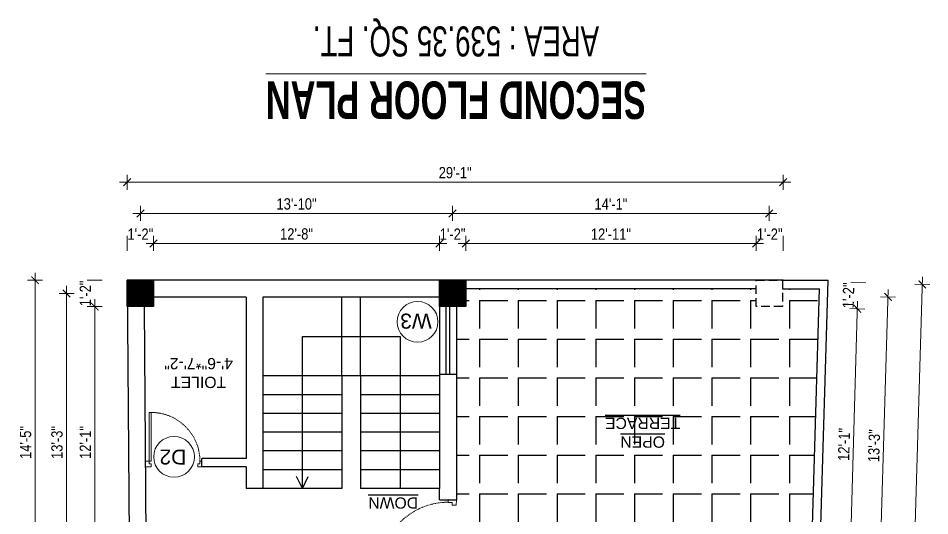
# Model space of a CAD drawing. Header units: inches. Extents: x -9985691 to 3643, y -3270716 to 4788.
# Drawn here: x -4967420 to -4966934.5, y -3264543.2 to -3264277.9 of the extents above; entities that cross this region are included whole.
import ezdxf

# ---------------------------------------------------------------- set-up
doc = ezdxf.new("R2010")
doc.units = ezdxf.units.IN
doc.header["$LTSCALE"] = 2
doc.header["$MEASUREMENT"] = 0
doc.header["$PDMODE"] = 34
doc.linetypes.add('HIDDEN', pattern=[0.375, 0.25, -0.125])
doc.layers.get('0').update_dxf_attribs({"linetype": 'CONTINUOUS'})
doc.layers.get('DEFPOINTS').update_dxf_attribs({"color": 141, "linetype": 'CONTINUOUS'})
doc.layers.add('A-Hatch', color=7, linetype='CONTINUOUS')
for name, color, linetype, lineweight in [('Annotate-Lite.w', 177, 'CONTINUOUS', 9), ('DIM 1-100', 4, 'CONTINUOUS', 13), ('Door-Window.w', 4, 'CONTINUOUS', 15), ('TEXT', 181, 'CONTINUOUS', 25), ('Text-100.w', 254, 'CONTINUOUS', 9)]:
    doc.layers.add(name, color=color, linetype=linetype, lineweight=lineweight)
doc.styles.add('Arial', font='arial.ttf', dxfattribs={"width": 0.8, "height": 12})
doc.styles.add('arial.', font='arial.ttf')
doc.styles.add('gaurav', font='arial.ttf')
doc.styles.get("Standard").update_dxf_attribs({"font": 'ARIALN.TTF'})
doc.dimstyles.new('1 by 96', dxfattribs={"dimtxt": 6, "dimasz": 4, "dimexe": 4, "dimexo": 4, "dimgap": 2, "dimtad": 1, "dimdec": 0, "dimzin": 0, "dimdsep": 46, "dimlunit": 4, "dimtxsty": 'Standard', "dimblk": 'ARCHTICK', "dimcen": 0, "dimdle": 4, "dimadec": 0, "dimazin": 0, "dimtfac": 1, "dimtdec": 0, "dimtix": 1, "dimtofl": 0, "dimtmove": 1, "dimatfit": 3, "dimldrblk": 'ARCHTICK', "dimfxl": 4, "dimfxlon": 1, "dimtolj": 1, "dimtzin": 0, "dimlwd": -1, "dimlwe": -1, "dimarcsym": 0})

# ---------------------------------------------------------------- blocks, each defined once
blk = doc.blocks.new('3-0')
at = {"ltscale": 3}
for p, q in [((11063.05, 10097.68), (11065.97, 10099.9)), ((11065.25, 10097.81), (11066.71, 10098.92)), ((11065.97, 10099.9), (11066.71, 10098.92)), ((11063.05, 10097.68), (11064.53, 10095.73)), ((11065.99, 10096.84), (11064.53, 10095.73)), ((11065.99, 10096.84), (11065.25, 10097.81)), ((11085.5, 10074.13), (11110.32, 10092.96)), ((11086.24, 10073.15), (11111.05, 10091.97)), ((11111.05, 10091.97), (11110.32, 10092.96)), ((11086.24, 10073.15), (11085.5, 10074.13)), ((11084.04, 10073.02), (11082.57, 10071.91)), ((11082.57, 10071.91), (11084.79, 10068.98)), ((11084.04, 10073.02), (11084.78, 10072.04)), ((11084.78, 10072.04), (11086.24, 10073.15)), ((11084.79, 10068.98), (11087.72, 10071.2)), ((11087.72, 10071.2), (11086.24, 10073.15))]:
    blk.add_line(p, q, dxfattribs=at)
at = {"layer": 'Door-Window.w', "color": 9, "linetype": 'HIDDEN', "lineweight": 18}
blk.add_arc((11085.5, 10074.13), 31.16, 37.1906, 127.1465, dxfattribs=at)
blk = doc.blocks.new('_ArchTick')
at = {"color": 0, "linetype": 'ByBlock', "const_width": 0.15}
blk.add_lwpolyline([(-0.5, -0.5), (0.5, 0.5)], dxfattribs=at)
blk = doc.blocks.new('*D1004')
at = {"layer": 'DEFPOINTS', "color": 0, "ltscale": 0.5, "transparency": 16777216}
for p in [(-4967012.99, -3264431.65), (-4966973.03, -3264432.84), (-4967017.3, -3264576.65)]:
    blk.add_point(p, dxfattribs=at)
at = {"layer": 'DIM 1-100', "color": 0, "ltscale": 0.5, "transparency": 16777216}
for p, q in [((-4966977.46, -3264581.84), (-4966972.91, -3264428.84)), ((-4966977.03, -3264432.72), (-4966969.03, -3264432.96)), ((-4966981.34, -3264577.72), (-4966973.34, -3264577.96))]:
    blk.add_line(p, q, dxfattribs=at)
at = {"layer": 'DIM 1-100', "color": 0, "ltscale": 0.5, "transparency": 16777216, "xscale": 4, "yscale": 4, "zscale": 4}
for p, rotation in [((-4966973.03, -3264432.84), 88.29686494986717), ((-4966977.34, -3264577.84), 268.2968649498672)]:
    blk.add_blockref('_ArchTick', p, dxfattribs=dict(at, rotation=rotation))
at = {"layer": 'DIM 1-100', "color": 0, "ltscale": 0.5, "transparency": 16777216, "insert": (-4966980.19, -3264505.19), "char_height": 6, "attachment_point": 5, "rotation": 88.2969}
blk.add_mtext('\\A1;12\'-1"', dxfattribs=at)
blk = doc.blocks.new('*D1005')
at = {"layer": 'DEFPOINTS', "color": 0, "ltscale": 0.5, "transparency": 16777216}
for p in [(-4967012.57, -3264417.65), (-4966972.61, -3264418.84), (-4967012.99, -3264431.65)]:
    blk.add_point(p, dxfattribs=at)
at = {"layer": 'DIM 1-100', "color": 0, "ltscale": 0.5, "transparency": 16777216}
for p, q in [((-4966976.61, -3264418.72), (-4966968.61, -3264418.96)), ((-4966977.03, -3264432.72), (-4966969.03, -3264432.96))]:
    blk.add_line(p, q, dxfattribs=at)
at = {"layer": 'DIM 1-100', "color": 0, "ltscale": 0.5, "transparency": 16777216, "insert": (-4966977.83, -3264425.69), "char_height": 6, "attachment_point": 5, "rotation": 88.2969}
blk.add_mtext('\\A1;1\'-2"', dxfattribs=at)
blk = doc.blocks.new('*D1008')
at = {"layer": 'DEFPOINTS', "color": 0, "ltscale": 0.5, "transparency": 16777216}
for p in [(-4967019.99, -3264424.65), (-4967024.71, -3264583.65), (-4966961.43, -3264585.53)]:
    blk.add_point(p, dxfattribs=at)
at = {"layer": 'DIM 1-100', "color": 0, "ltscale": 0.5, "transparency": 16777216}
for p, q in [((-4966956.58, -3264422.53), (-4966961.55, -3264589.53)), ((-4966960.7, -3264426.41), (-4966952.7, -3264426.65)), ((-4966965.43, -3264585.41), (-4966957.43, -3264585.65))]:
    blk.add_line(p, q, dxfattribs=at)
at = {"layer": 'DIM 1-100', "color": 0, "ltscale": 0.5, "transparency": 16777216, "xscale": 4, "yscale": 4, "zscale": 4}
for p, rotation in [((-4966956.7, -3264426.53), 88.29686496677856), ((-4966961.43, -3264585.53), 268.2968649667786)]:
    blk.add_blockref('_ArchTick', p, dxfattribs=dict(at, rotation=rotation))
at = {"layer": 'DIM 1-100', "color": 0, "ltscale": 0.5, "transparency": 16777216, "insert": (-4966964.13, -3264505.88), "char_height": 6, "attachment_point": 5, "rotation": 88.2969}
blk.add_mtext('\\A1;13\'-3"', dxfattribs=at)
blk = doc.blocks.new('*D1010')
at = {"layer": 'DEFPOINTS', "color": 0, "ltscale": 0.5, "transparency": 16777216}
for p in [(-4967012.57, -3264417.65), (-4966938.5, -3264419.85), (-4967022.03, -3264735.78)]:
    blk.add_point(p, dxfattribs=at)
at = {"layer": 'DIM 1-100', "color": 0, "ltscale": 0.5, "transparency": 16777216}
for p, q in [((-4966948.08, -3264741.98), (-4966938.38, -3264415.85)), ((-4966942.5, -3264419.73), (-4966934.5, -3264419.97)), ((-4966951.96, -3264737.86), (-4966943.96, -3264738.1))]:
    blk.add_line(p, q, dxfattribs=at)
at = {"layer": 'DIM 1-100', "color": 0, "ltscale": 0.5, "transparency": 16777216, "xscale": 4, "yscale": 4, "zscale": 4}
for p, rotation in [((-4966938.5, -3264419.85), 88.29686496679862), ((-4966947.96, -3264737.98), 268.2968649667986)]:
    blk.add_blockref('_ArchTick', p, dxfattribs=dict(at, rotation=rotation))
at = {"layer": 'DIM 1-100', "color": 0, "ltscale": 0.5, "transparency": 16777216, "insert": (-4966948.29, -3264578.76), "char_height": 6, "attachment_point": 5, "rotation": 88.2969}
blk.add_mtext('\\A1;26\'-6"', dxfattribs=at)
blk = doc.blocks.new('*D1011')
at = {"layer": 'DEFPOINTS', "color": 0, "ltscale": 0.5, "transparency": 16777216}
for p in [(-4967026.99, -3264398.02), (-4967026.99, -3264417.65), (-4967012.57, -3264417.65)]:
    blk.add_point(p, dxfattribs=at)
at = {"layer": 'DIM 1-100', "color": 0, "ltscale": 0.5, "transparency": 16777216}
for p, q in [((-4967026.99, -3264402.02), (-4967026.99, -3264394.02)), ((-4967012.57, -3264402.02), (-4967012.57, -3264394.02))]:
    blk.add_line(p, q, dxfattribs=at)
at = {"layer": 'DIM 1-100', "color": 0, "ltscale": 0.5, "transparency": 16777216, "insert": (-4967019.78, -3264393.01), "char_height": 6, "attachment_point": 5}
blk.add_mtext('\\A1;1\'-2"', dxfattribs=at)
blk = doc.blocks.new('*D1012')
at = {"layer": 'DEFPOINTS', "color": 0, "ltscale": 0.5, "transparency": 16777216}
for p in [(-4967181.67, -3264398.02), (-4967181.67, -3264417.65), (-4967026.99, -3264417.65)]:
    blk.add_point(p, dxfattribs=at)
at = {"layer": 'DIM 1-100', "color": 0, "ltscale": 0.5, "transparency": 16777216}
for p, q in [((-4967181.67, -3264402.02), (-4967181.67, -3264394.02)), ((-4967026.99, -3264402.02), (-4967026.99, -3264394.02)), ((-4967022.99, -3264398.02), (-4967185.67, -3264398.02))]:
    blk.add_line(p, q, dxfattribs=at)
at = {"layer": 'DIM 1-100', "color": 0, "ltscale": 0.5, "transparency": 16777216, "xscale": 4, "yscale": 4, "zscale": 4, "rotation": 180}
blk.add_blockref('_ArchTick', (-4967181.67, -3264398.02), dxfattribs=at)
at = {"layer": 'DIM 1-100', "color": 0, "ltscale": 0.5, "transparency": 16777216, "xscale": 4, "yscale": 4, "zscale": 4}
blk.add_blockref('_ArchTick', (-4967026.99, -3264398.02), dxfattribs=at)
at = {"layer": 'DIM 1-100', "color": 0, "ltscale": 0.5, "transparency": 16777216, "insert": (-4967104.33, -3264393.01), "char_height": 6, "attachment_point": 5}
blk.add_mtext('\\A1;12\'-11"', dxfattribs=at)
blk = doc.blocks.new('*D1013')
at = {"layer": 'DEFPOINTS', "color": 0, "ltscale": 0.5, "transparency": 16777216}
for p in [(-4967195.67, -3264398.02), (-4967195.67, -3264417.65), (-4967181.67, -3264417.65)]:
    blk.add_point(p, dxfattribs=at)
at = {"layer": 'DIM 1-100', "color": 0, "ltscale": 0.5, "transparency": 16777216}
for p, q in [((-4967195.67, -3264402.02), (-4967195.67, -3264394.02)), ((-4967181.67, -3264402.02), (-4967181.67, -3264394.02))]:
    blk.add_line(p, q, dxfattribs=at)
at = {"layer": 'DIM 1-100', "color": 0, "ltscale": 0.5, "transparency": 16777216, "insert": (-4967188.67, -3264393.01), "char_height": 6, "attachment_point": 5}
blk.add_mtext('\\A1;1\'-2"', dxfattribs=at)
blk = doc.blocks.new('*D1014')
at = {"layer": 'DEFPOINTS', "color": 0, "ltscale": 0.5, "transparency": 16777216}
for p in [(-4967347.92, -3264398.02), (-4967347.92, -3264417.65), (-4967195.67, -3264417.65)]:
    blk.add_point(p, dxfattribs=at)
at = {"layer": 'DIM 1-100', "color": 0, "ltscale": 0.5, "transparency": 16777216}
for p, q in [((-4967347.92, -3264402.02), (-4967347.92, -3264394.02)), ((-4967195.67, -3264402.02), (-4967195.67, -3264394.02)), ((-4967191.67, -3264398.02), (-4967351.92, -3264398.02))]:
    blk.add_line(p, q, dxfattribs=at)
at = {"layer": 'DIM 1-100', "color": 0, "ltscale": 0.5, "transparency": 16777216, "xscale": 4, "yscale": 4, "zscale": 4, "rotation": 180}
blk.add_blockref('_ArchTick', (-4967347.92, -3264398.02), dxfattribs=at)
at = {"layer": 'DIM 1-100', "color": 0, "ltscale": 0.5, "transparency": 16777216, "xscale": 4, "yscale": 4, "zscale": 4}
blk.add_blockref('_ArchTick', (-4967195.67, -3264398.02), dxfattribs=at)
at = {"layer": 'DIM 1-100', "color": 0, "ltscale": 0.5, "transparency": 16777216, "insert": (-4967271.79, -3264392.96), "char_height": 6, "attachment_point": 5}
blk.add_mtext('\\A1;12\'-8"', dxfattribs=at)
blk = doc.blocks.new('*D1015')
at = {"layer": 'DEFPOINTS', "color": 0, "ltscale": 0.5, "transparency": 16777216}
for p in [(-4967362.03, -3264398.02), (-4967362.03, -3264417.65), (-4967347.92, -3264417.65)]:
    blk.add_point(p, dxfattribs=at)
at = {"layer": 'DIM 1-100', "color": 0, "ltscale": 0.5, "transparency": 16777216}
for p, q in [((-4967362.03, -3264402.02), (-4967362.03, -3264394.02)), ((-4967347.92, -3264402.02), (-4967347.92, -3264394.02))]:
    blk.add_line(p, q, dxfattribs=at)
at = {"layer": 'DIM 1-100', "color": 0, "ltscale": 0.5, "transparency": 16777216, "insert": (-4967354.97, -3264393.01), "char_height": 6, "attachment_point": 5}
blk.add_mtext('\\A1;1\'-2"', dxfattribs=at)
blk = doc.blocks.new('*D1016')
at = {"layer": 'DEFPOINTS', "color": 0, "ltscale": 0.5, "transparency": 16777216}
for p in [(-4967188.67, -3264382.01), (-4967188.67, -3264424.65), (-4967019.99, -3264424.65)]:
    blk.add_point(p, dxfattribs=at)
at = {"layer": 'DIM 1-100', "color": 0, "ltscale": 0.5, "transparency": 16777216}
for p, q in [((-4967188.67, -3264386.01), (-4967188.67, -3264378.01)), ((-4967019.99, -3264386.01), (-4967019.99, -3264378.01)), ((-4967015.99, -3264382.01), (-4967192.67, -3264382.01))]:
    blk.add_line(p, q, dxfattribs=at)
at = {"layer": 'DIM 1-100', "color": 0, "ltscale": 0.5, "transparency": 16777216, "xscale": 4, "yscale": 4, "zscale": 4, "rotation": 180}
blk.add_blockref('_ArchTick', (-4967188.67, -3264382.01), dxfattribs=at)
at = {"layer": 'DIM 1-100', "color": 0, "ltscale": 0.5, "transparency": 16777216, "xscale": 4, "yscale": 4, "zscale": 4}
blk.add_blockref('_ArchTick', (-4967019.99, -3264382.01), dxfattribs=at)
at = {"layer": 'DIM 1-100', "color": 0, "ltscale": 0.5, "transparency": 16777216, "insert": (-4967104.33, -3264377), "char_height": 6, "attachment_point": 5}
blk.add_mtext('\\A1;14\'-1"', dxfattribs=at)
blk = doc.blocks.new('*D1017')
at = {"layer": 'DEFPOINTS', "color": 0, "ltscale": 0.5, "transparency": 16777216}
for p in [(-4967354.92, -3264382.01), (-4967354.92, -3264424.65), (-4967188.67, -3264424.65)]:
    blk.add_point(p, dxfattribs=at)
at = {"layer": 'DIM 1-100', "color": 0, "ltscale": 0.5, "transparency": 16777216}
for p, q in [((-4967354.92, -3264386.01), (-4967354.92, -3264378.01)), ((-4967188.67, -3264386.01), (-4967188.67, -3264378.01)), ((-4967184.67, -3264382.01), (-4967358.92, -3264382.01))]:
    blk.add_line(p, q, dxfattribs=at)
at = {"layer": 'DIM 1-100', "color": 0, "ltscale": 0.5, "transparency": 16777216, "xscale": 4, "yscale": 4, "zscale": 4, "rotation": 180}
blk.add_blockref('_ArchTick', (-4967354.92, -3264382.01), dxfattribs=at)
at = {"layer": 'DIM 1-100', "color": 0, "ltscale": 0.5, "transparency": 16777216, "xscale": 4, "yscale": 4, "zscale": 4}
blk.add_blockref('_ArchTick', (-4967188.67, -3264382.01), dxfattribs=at)
at = {"layer": 'DIM 1-100', "color": 0, "ltscale": 0.5, "transparency": 16777216, "insert": (-4967271.79, -3264376.95), "char_height": 6, "attachment_point": 5}
blk.add_mtext('\\A1;13\'-10"', dxfattribs=at)
blk = doc.blocks.new('*D1018')
at = {"layer": 'DEFPOINTS', "color": 0, "ltscale": 0.5, "transparency": 16777216}
for p in [(-4967362.03, -3264365.32), (-4967362.03, -3264417.65), (-4967012.57, -3264417.65)]:
    blk.add_point(p, dxfattribs=at)
at = {"layer": 'DIM 1-100', "color": 0, "ltscale": 0.5, "transparency": 16777216}
for p, q in [((-4967362.03, -3264369.32), (-4967362.03, -3264361.32)), ((-4967012.57, -3264369.32), (-4967012.57, -3264361.32)), ((-4967008.57, -3264365.32), (-4967366.03, -3264365.32))]:
    blk.add_line(p, q, dxfattribs=at)
at = {"layer": 'DIM 1-100', "color": 0, "ltscale": 0.5, "transparency": 16777216, "xscale": 4, "yscale": 4, "zscale": 4, "rotation": 180}
blk.add_blockref('_ArchTick', (-4967362.03, -3264365.32), dxfattribs=at)
at = {"layer": 'DIM 1-100', "color": 0, "ltscale": 0.5, "transparency": 16777216, "xscale": 4, "yscale": 4, "zscale": 4}
blk.add_blockref('_ArchTick', (-4967012.57, -3264365.32), dxfattribs=at)
at = {"layer": 'DIM 1-100', "color": 0, "ltscale": 0.5, "transparency": 16777216, "insert": (-4967187.3, -3264360.26), "char_height": 6, "attachment_point": 5}
blk.add_mtext('\\A1;29\'-1"', dxfattribs=at)
blk = doc.blocks.new('*D1019')
at = {"layer": 'DEFPOINTS', "color": 0, "ltscale": 0.5, "transparency": 16777216}
for p in [(-4967379.27, -3264417.65), (-4967362.03, -3264417.65), (-4967361.92, -3264431.65)]:
    blk.add_point(p, dxfattribs=at)
at = {"layer": 'DIM 1-100', "color": 0, "ltscale": 0.5, "transparency": 16777216}
for p, q in [((-4967375.27, -3264417.65), (-4967383.27, -3264417.65)), ((-4967375.27, -3264431.65), (-4967383.27, -3264431.65))]:
    blk.add_line(p, q, dxfattribs=at)
at = {"layer": 'DIM 1-100', "color": 0, "ltscale": 0.5, "transparency": 16777216, "insert": (-4967384.28, -3264424.65), "char_height": 6, "attachment_point": 5, "rotation": 90}
blk.add_mtext('\\A1;1\'-2"', dxfattribs=at)
blk = doc.blocks.new('*D1020')
at = {"layer": 'DEFPOINTS', "color": 0, "ltscale": 0.5, "transparency": 16777216}
for p in [(-4967361.92, -3264431.65), (-4967379.27, -3264576.65), (-4967360.69, -3264576.65)]:
    blk.add_point(p, dxfattribs=at)
at = {"layer": 'DIM 1-100', "color": 0, "ltscale": 0.5, "transparency": 16777216}
for p, q in [((-4967379.27, -3264427.65), (-4967379.27, -3264580.65)), ((-4967375.27, -3264431.65), (-4967383.27, -3264431.65)), ((-4967375.27, -3264576.65), (-4967383.27, -3264576.65))]:
    blk.add_line(p, q, dxfattribs=at)
at = {"layer": 'DIM 1-100', "color": 0, "ltscale": 0.5, "transparency": 16777216, "xscale": 4, "yscale": 4, "zscale": 4}
for p, rotation in [((-4967379.27, -3264431.65), 90), ((-4967379.27, -3264576.65), 270)]:
    blk.add_blockref('_ArchTick', p, dxfattribs=dict(at, rotation=rotation))
at = {"layer": 'DIM 1-100', "color": 0, "ltscale": 0.5, "transparency": 16777216, "insert": (-4967384.28, -3264504.15), "char_height": 6, "attachment_point": 5, "rotation": 90}
blk.add_mtext('\\A1;12\'-1"', dxfattribs=at)
blk = doc.blocks.new('*D1024')
at = {"layer": 'DEFPOINTS', "color": 0, "ltscale": 0.5, "transparency": 16777216}
for p in [(-4967354.92, -3264424.65), (-4967394.29, -3264583.65), (-4967353.69, -3264583.65)]:
    blk.add_point(p, dxfattribs=at)
at = {"layer": 'DIM 1-100', "color": 0, "ltscale": 0.5, "transparency": 16777216}
for p, q in [((-4967390.29, -3264424.65), (-4967398.29, -3264424.65)), ((-4967394.29, -3264420.65), (-4967394.29, -3264587.65)), ((-4967390.29, -3264583.65), (-4967398.29, -3264583.65))]:
    blk.add_line(p, q, dxfattribs=at)
at = {"layer": 'DIM 1-100', "color": 0, "ltscale": 0.5, "transparency": 16777216, "xscale": 4, "yscale": 4, "zscale": 4}
for p, rotation in [((-4967394.29, -3264424.65), 90), ((-4967394.29, -3264583.65), 270)]:
    blk.add_blockref('_ArchTick', p, dxfattribs=dict(at, rotation=rotation))
at = {"layer": 'DIM 1-100', "color": 0, "ltscale": 0.5, "transparency": 16777216, "insert": (-4967399.36, -3264504.15), "char_height": 6, "attachment_point": 5, "rotation": 90}
blk.add_mtext('\\A1;13\'-3"', dxfattribs=at)
blk = doc.blocks.new('*D1026')
at = {"layer": 'DEFPOINTS', "color": 0, "ltscale": 0.5, "transparency": 16777216}
for p in [(-4967362.03, -3264417.65), (-4967411.02, -3264590.65), (-4967360.69, -3264590.65)]:
    blk.add_point(p, dxfattribs=at)
at = {"layer": 'DIM 1-100', "color": 0, "ltscale": 0.5, "transparency": 16777216}
for p, q in [((-4967411.02, -3264413.65), (-4967411.02, -3264594.65)), ((-4967407.02, -3264417.65), (-4967415.02, -3264417.65)), ((-4967407.02, -3264590.65), (-4967415.02, -3264590.65))]:
    blk.add_line(p, q, dxfattribs=at)
at = {"layer": 'DIM 1-100', "color": 0, "ltscale": 0.5, "transparency": 16777216, "xscale": 4, "yscale": 4, "zscale": 4}
for p, rotation in [((-4967411.02, -3264417.65), 90), ((-4967411.02, -3264590.65), 270)]:
    blk.add_blockref('_ArchTick', p, dxfattribs=dict(at, rotation=rotation))
at = {"layer": 'DIM 1-100', "color": 0, "ltscale": 0.5, "transparency": 16777216, "insert": (-4967416.09, -3264504.15), "char_height": 6, "attachment_point": 5, "rotation": 90}
blk.add_mtext('\\A1;14\'-5"', dxfattribs=at)

msp = doc.modelspace()

# ---------------------------------------------------------------- hatches: boundary and pattern name
at = {"layer": 'A-Hatch', "ltscale": 0.5}
h = msp.add_hatch(dxfattribs=at)
h.set_pattern_fill('ANSI31', color=256, angle=180)
h.set_pattern_definition([(225, (-9942456.79573, -6529102.97926), (0.0883883476483, -0.0883883476483), [])])
h.paths.add_polyline_path([(-4967361.92, -3264431.65), (-4967347.92, -3264431.65), (-4967347.92, -3264417.65), (-4967361.92, -3264417.65)])
h = msp.add_hatch(dxfattribs=at)
h.set_pattern_fill('ANSI31', color=256, angle=180)
h.set_pattern_definition([(225, (-9942290.54597, -6529102.97926), (0.0883883476483, -0.0883883476483), [])])
h.paths.add_polyline_path([(-4967195.67, -3264431.65), (-4967181.67, -3264431.65), (-4967181.67, -3264417.65), (-4967195.67, -3264417.65)])
h = msp.add_hatch(dxfattribs=at)
h.set_pattern_fill('ANGLE', color=256, scale=75, angle=270)
h.set_pattern_definition([(270, (-9941016.813, -6529407.106), (20.625, 1e-12), [15, -5.625]), (3e-12, (-9941016.813, -6529407.106), (-1e-12, 20.625), [15, -5.625])])
h.paths.add_polyline_path([(-4967186.67, -3264534.65), (-4967186.68, -3264547.12, -0.366211), (-4967177.62, -3264557.83, -0.366589), (-4967186.69, -3264568.54), (-4967186.69, -3264572.36), (-4967186.67, -3264572.36), (-4967186.67, -3264576.65), (-4967181.67, -3264576.65), (-4967153.92, -3264576.65), (-4967031.71, -3264576.65), (-4967017.71, -3264576.65), (-4966997.79, -3264576.65), (-4966993.19, -3264422.15), (-4967012.99, -3264422.15), (-4967012.99, -3264431.65), (-4967026.99, -3264431.65), (-4967026.99, -3264422.15), (-4967181.67, -3264422.15), (-4967181.67, -3264431.65), (-4967186.67, -3264431.65)])
h.paths.add_polyline_path([(-4967066.03, -3264488.12), (-4967109.08, -3264488.12), (-4967109.08, -3264510.59), (-4967066.03, -3264510.59)], flags=24)

# ---------------------------------------------------------------- linework, layer by layer
at = {"ltscale": 0.5}
for p, q in [((-4967012.57, -3264417.65), (-4967362.03, -3264417.65)), ((-4967362.03, -3264417.65), (-4967360.46, -3264620.65)), ((-4967012.57, -3264417.65), (-4966988.56, -3264417.65)), ((-4966993.29, -3264576.65), (-4966988.56, -3264417.65)), ((-4967026.99, -3264422.15), (-4967181.67, -3264422.15)), ((-4967012.99, -3264422.15), (-4966993.19, -3264422.15)), ((-4966997.79, -3264576.65), (-4966993.19, -3264422.15)), ((-4967298.67, -3264426.65), (-4967347.92, -3264426.65)), ((-4967298.67, -3264426.65), (-4967298.67, -3264512.65)), ((-4967195.67, -3264426.65), (-4967289.67, -3264426.65)), ((-4967289.67, -3264426.65), (-4967289.67, -3264528.65)), ((-4967247.67, -3264468.65), (-4967247.67, -3264426.65)), ((-4967237.67, -3264468.65), (-4967237.67, -3264426.65)), ((-4967352.92, -3264431.65), (-4967351.8, -3264576.65)), ((-4967195.67, -3264431.65), (-4967195.67, -3264528.65)), ((-4967192.17, -3264467.65), (-4967192.17, -3264431.65)), ((-4967190.17, -3264467.65), (-4967190.17, -3264431.65)), ((-4967186.67, -3264431.65), (-4967186.67, -3264534.65)), ((-4967268.67, -3264528.65), (-4967268.67, -3264447.65)), ((-4967268.67, -3264447.65), (-4967216.67, -3264447.65)), ((-4967216.67, -3264447.65), (-4967216.67, -3264528.65)), ((-4967247.67, -3264468.65), (-4967289.67, -3264468.65)), ((-4967247.67, -3264468.65), (-4967247.67, -3264528.65)), ((-4967237.67, -3264468.65), (-4967247.67, -3264468.65)), ((-4967237.67, -3264468.65), (-4967237.67, -3264528.65)), ((-4967195.67, -3264468.65), (-4967237.67, -3264468.65)), ((-4967195.67, -3264467.65), (-4967186.67, -3264467.65)), ((-4967247.67, -3264478.65), (-4967289.67, -3264478.65)), ((-4967195.67, -3264478.65), (-4967237.67, -3264478.65)), ((-4967247.67, -3264488.65), (-4967289.67, -3264488.65)), ((-4967195.67, -3264488.65), (-4967237.67, -3264488.65)), ((-4967247.67, -3264498.65), (-4967289.67, -3264498.65)), ((-4967195.67, -3264498.65), (-4967237.67, -3264498.65)), ((-4967247.67, -3264508.65), (-4967289.67, -3264508.65)), ((-4967195.67, -3264508.65), (-4967237.67, -3264508.65)), ((-4967298.67, -3264512.65), (-4967322.26, -3264512.65)), ((-4967322.26, -3264517.15), (-4967322.26, -3264512.65)), ((-4967298.67, -3264517.15), (-4967322.26, -3264517.15)), ((-4967298.67, -3264517.15), (-4967298.67, -3264528.65)), ((-4967247.67, -3264518.65), (-4967289.67, -3264518.65)), ((-4967195.67, -3264518.65), (-4967237.67, -3264518.65)), ((-4967268.67, -3264528.65), (-4967271.75, -3264522.3)), ((-4967268.67, -3264528.65), (-4967265.58, -3264522.3)), ((-4967289.67, -3264528.65), (-4967298.67, -3264528.65)), ((-4967247.67, -3264528.65), (-4967289.67, -3264528.65)), ((-4967195.67, -3264528.65), (-4967237.67, -3264528.65)), ((-4967195.67, -3264534.65), (-4967195.67, -3264528.65)), ((-4967195.67, -3264534.65), (-4967186.67, -3264534.65))]:
    msp.add_line(p, q, dxfattribs=at)
for points in [[(-4967347.92, -3264431.65), (-4967361.92, -3264431.65), (-4967361.92, -3264417.65), (-4967347.92, -3264417.65)], [(-4967181.67, -3264431.65), (-4967195.67, -3264431.65), (-4967195.67, -3264417.65), (-4967181.67, -3264417.65)]]:
    msp.add_lwpolyline(points, close=True, dxfattribs=at)
at = {"linetype": 'HIDDEN', "ltscale": 9}
msp.add_lwpolyline([(-4967012.99, -3264431.65), (-4967026.99, -3264431.65), (-4967026.99, -3264417.65), (-4967012.99, -3264417.65)], close=True, dxfattribs=at)
at = {"layer": 'Annotate-Lite.w', "ltscale": 0.005}
for centre in [(-4967207.32, -3264439.78), (-4967337.02, -3264511.8)]:
    msp.add_circle(centre, 10.86, dxfattribs=at)

# ---------------------------------------------------------------- block references
at = {"layer": 'Door-Window.w', "linetype": 'ByBlock'}
for p, xscale, yscale, zscale, rotation in [((-4968461.01, -3276944.52), -0.8331589850253457, 0.8331589851164872, 0.8331589849470642, 307.1524242869525), ((-4949788.35, -3266128.89), -1.166422579283982, 1.166422579009098, 1.166422579240944, 37.15242429740256)]:
    msp.add_blockref('3-0', p, dxfattribs=dict(at, xscale=xscale, yscale=yscale, zscale=zscale, rotation=rotation))

# ---------------------------------------------------------------- texts
at = {"layer": 'Annotate-Lite.w', "ltscale": 0.005, "char_height": 8, "style": 'gaurav'}
for s, insert, attachment_point, rotation in [('W3', (-4967199.78, -3264443.43), 1, 180), ('D2', (-4967330.48, -3264507.92), 7, 179.8855)]:
    msp.add_mtext_dynamic_manual_height_columns(s, width=8, gutter_width=100, heights=[0], dxfattribs=dict(at, insert=insert, attachment_point=attachment_point, rotation=rotation))
at = {"layer": 'TEXT', "lineweight": -2, "insert": (-4967323.95, -3264467.05), "char_height": 6, "attachment_point": 5, "rotation": 180, "style": 'arial.'}
msp.add_mtext_dynamic_manual_height_columns('TOILET\\P4\'-6"*7\'-2"', width=45.7314, gutter_width=30, heights=[0], dxfattribs=at)
at = {"layer": 'TEXT', "lineweight": -2, "char_height": 6, "attachment_point": 5, "rotation": 180, "style": 'arial.'}
for s, insert, width in [('{\\LOPEN\\PTERRACE}', (-4967087.43, -3264498.9), 127.5059), ('{\\LDOWN}', (-4967220.3, -3264536.39), 26.6739)]:
    msp.add_mtext(s, dxfattribs=dict(at, insert=insert, width=width))
at = {"layer": 'Text-100.w', "insert": (-4967186.87, -3264331.59), "char_height": 20, "width": 569.1024, "attachment_point": 2, "rotation": 180, "style": 'Arial'}
msp.add_mtext('\\A1;{\\fArial Narrow|b1|i0|c0|p34;\\LSECOND FLOOR PLAN\\P\\fArial Narrow|b0|i0|c0|p34;\\H0.8x;\\lAREA : 539.35 SQ. FT.\\H1.02306x; }', dxfattribs=at)

# ---------------------------------------------------------------- dimensions: what is measured, and where the dimension line sits
at = {"layer": 'DIM 1-100', "ltscale": 0.5}
for base, p1, p2, angle, picture, middle in [((-4967362.03, -3264365.32), (-4967012.57, -3264417.65), (-4967362.03, -3264417.65), 180, '*D1018', (-4967187.3, -3264360.26)), ((-4967354.92, -3264382.01), (-4967188.67, -3264424.65), (-4967354.92, -3264424.65), 180, '*D1017', (-4967271.79, -3264376.95)), ((-4967188.67, -3264382.01), (-4967019.99, -3264424.65), (-4967188.67, -3264424.65), 180, '*D1016', (-4967104.33, -3264377)), ((-4967362.03, -3264398.02), (-4967347.92, -3264417.65), (-4967362.03, -3264417.65), 180, '*D1015', (-4967354.97, -3264393.01)), ((-4967347.92, -3264398.02), (-4967195.67, -3264417.65), (-4967347.92, -3264417.65), 180, '*D1014', (-4967271.79, -3264392.96)), ((-4967195.67, -3264398.02), (-4967181.67, -3264417.65), (-4967195.67, -3264417.65), 180, '*D1013', (-4967188.67, -3264393.01)), ((-4967181.67, -3264398.02), (-4967026.99, -3264417.65), (-4967181.67, -3264417.65), 180, '*D1012', (-4967104.33, -3264393.01)), ((-4967026.99, -3264398.02), (-4967012.57, -3264417.65), (-4967026.99, -3264417.65), 180, '*D1011', (-4967019.78, -3264393.01)), ((-4967411.02, -3264590.65), (-4967362.03, -3264417.65), (-4967360.69, -3264590.65), 270, '*D1026', (-4967416.09, -3264504.15)), ((-4967379.27, -3264417.65), (-4967361.92, -3264431.65), (-4967362.03, -3264417.65), 270, '*D1019', (-4967384.28, -3264424.65)), ((-4966972.61, -3264418.84), (-4967012.99, -3264431.65), (-4967012.57, -3264417.65), 88.2969, '*D1005', (-4966977.83, -3264425.69)), ((-4967394.29, -3264583.65), (-4967354.92, -3264424.65), (-4967353.69, -3264583.65), 270, '*D1024', (-4967399.36, -3264504.15)), ((-4967379.27, -3264576.65), (-4967361.92, -3264431.65), (-4967360.69, -3264576.65), 270, '*D1020', (-4967384.28, -3264504.15)), ((-4966973.03, -3264432.84), (-4967017.3, -3264576.65), (-4967012.99, -3264431.65), 88.2969, '*D1004', (-4966980.19, -3264505.19))]:
    dim = msp.add_linear_dim(base=base, p1=p1, p2=p2, angle=angle, dimstyle='1 by 96', dxfattribs=at)
    dim.commit()
    dim.dimension.update_dxf_attribs({"geometry": picture, "text_midpoint": middle})
for p1, p2, distance, picture, middle in [((-4967022.03, -3264735.78), (-4967012.57, -3264417.65), -74.1, '*D1010', (-4966948.29, -3264578.76)), ((-4967019.99, -3264424.65), (-4967024.71, -3264583.65), 63.31, '*D1008', (-4966964.13, -3264505.88))]:
    dim = msp.add_aligned_dim(p1=p1, p2=p2, distance=distance, dimstyle='1 by 96', dxfattribs=at)
    dim.commit()
    dim.dimension.update_dxf_attribs({"geometry": picture, "text_midpoint": middle})

doc.saveas('drawing.dxf')
